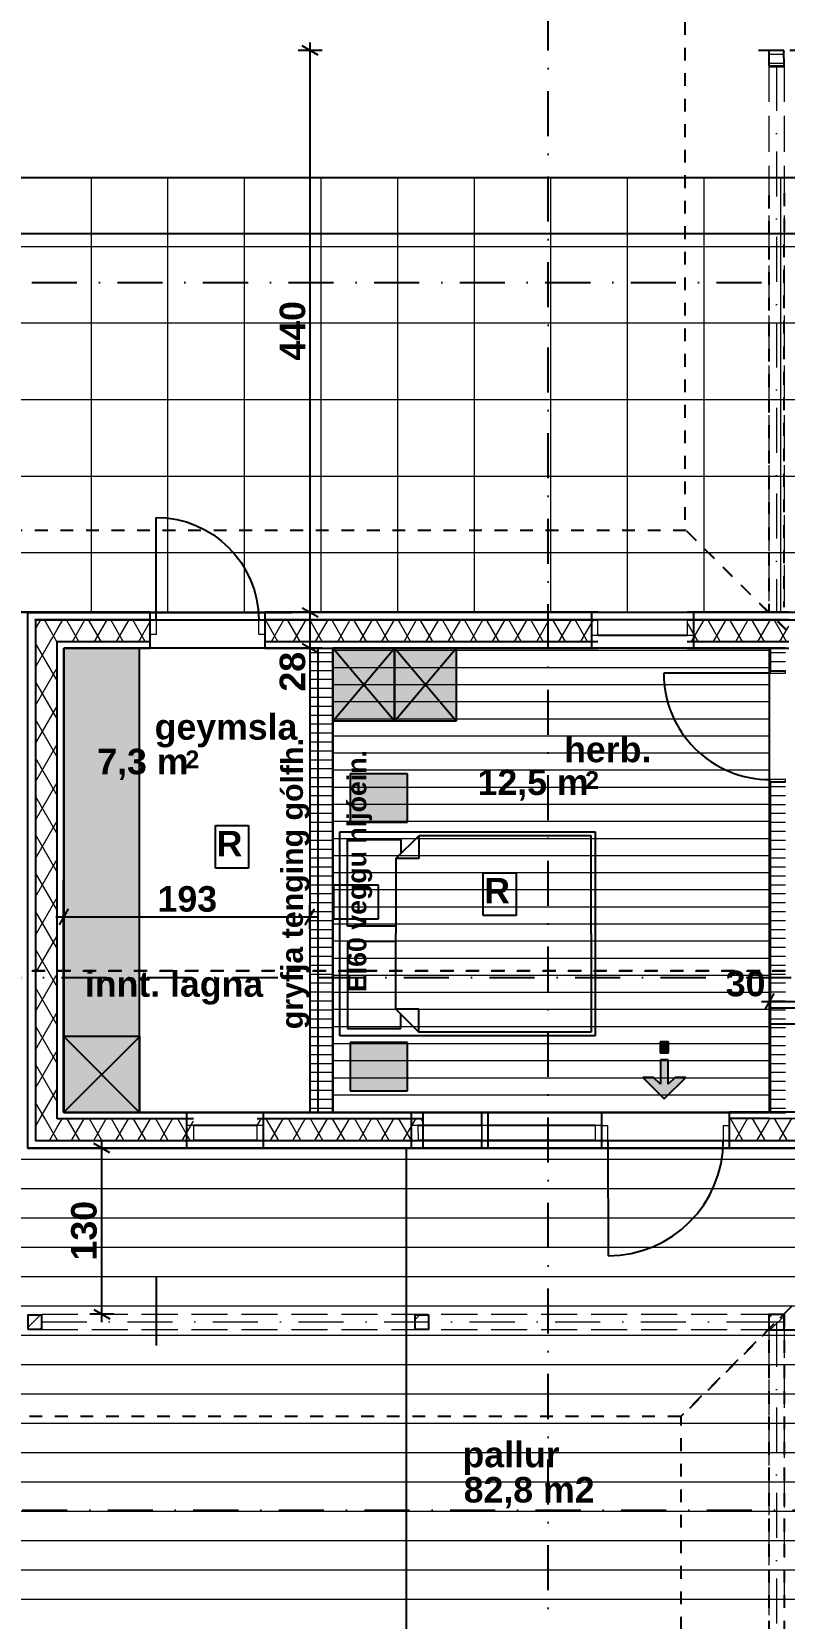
# Model space of a CAD drawing. Header units: millimetres. Extents: x -242231 to 419123, y -2399 to 525285.
# Drawn here: x -157220 to -151326, y 84538 to 96973 of the extents above; entities that cross this region are included whole.
import ezdxf

# ---------------------------------------------------------------- set-up
doc = ezdxf.new("R2010")
doc.units = ezdxf.units.MM
doc.set_wipeout_variables(frame=1)
for name, pattern in [('Dot & Dashed', [670.277762, 352.777767, -176.388884, 0, -141.111112]), ('Hidden Line', [391.222223, 282.222223, -109]), ('Short dashed', [200, 100, -100]), ('Wipeout_Contour', [1000, 0, -1000])]:
    doc.linetypes.add(name, pattern=pattern)
doc.layers.add('Walls', color=7, linetype='Continuous')
doc.styles.add('GENERATED_STYLE_1', font='swissb.ttf')
pattern_1 = [(60, (-154277.98, 76637.52), (-129.9038, 75), []), (120, (-154277.98, 76637.52), (129.9038, 75), [])]
pattern_2 = [(0, (-154277.98, 76637.52), (0, 70), [])]
pattern_3 = [(45, (-154277.98, 76637.52), (-159.099, 159.099), []), (45, (-154331.01, 76690.55), (-159.099, 159.099), [])]

# ---------------------------------------------------------------- blocks, each defined once
blk = doc.blocks.new('W Feature 1 10')
at = {"layer": 'Walls', "linetype": 'Continuous'}
for p, q in [((-470, 60), (470, 60)), ((470, -220), (-470, -220))]:
    blk.add_line(p, q, dxfattribs=at)
at = {"color": 254, "linetype": 'Wipeout_Contour', "lineweight": 0, "ltscale": 1713.614052}
blk.add_wipeout([(-420, -120), (420, -120), (420, 0), (-420, 0)], dxfattribs=at).dxf.layer = 'Walls'
at = {"layer": 'Walls', "linetype": 'Continuous'}
for p, q in [((-470, 60), (-470, 0)), ((-470, 0), (-470, -120)), ((420, 0), (-420, 0)), ((470, 60), (470, 0)), ((470, 0), (470, -120)), ((-470, -120), (-470, -170)), ((-420, -120), (420, -120)), ((470, -120), (470, -170)), ((-470, -170), (-470, -220)), ((470, -170), (470, -220))]:
    blk.add_line(p, q, dxfattribs=at)
at = {"layer": 'Walls', "color": 102, "linetype": 'Continuous', "lineweight": 20}
for p, q in [((-420, 0), (-470, 0)), ((-420, -120), (-420, 0)), ((470, 0), (420, 0)), ((420, 0), (420, -120)), ((-470, -120), (-420, -120)), ((420, -120), (470, -120))]:
    blk.add_line(p, q, dxfattribs=at)
at = {"layer": 'Walls', "linetype": 'Continuous'}
for p in [(-470, 0), (470, 0)]:
    blk.add_point(p, dxfattribs=at)
blk = doc.blocks.new('W Feature 1 10_2')
at = {"layer": 'Walls', "linetype": 'Continuous'}
for p, q in [((-300, 60), (300, 60)), ((300, -220), (-300, -220))]:
    blk.add_line(p, q, dxfattribs=at)
at = {"color": 254, "linetype": 'Wipeout_Contour', "lineweight": 0, "ltscale": 1054.618183}
blk.add_wipeout([(-250, -120), (250, -120), (250, 0), (-250, 0)], dxfattribs=at).dxf.layer = 'Walls'
at = {"layer": 'Walls', "linetype": 'Continuous'}
for p, q in [((-300, 60), (-300, 0)), ((-300, 0), (-300, -120)), ((250, 0), (-250, 0)), ((300, 60), (300, 0)), ((300, 0), (300, -120)), ((-300, -120), (-300, -170)), ((-250, -120), (250, -120)), ((300, -120), (300, -170)), ((-300, -170), (-300, -220)), ((300, -170), (300, -220))]:
    blk.add_line(p, q, dxfattribs=at)
at = {"layer": 'Walls', "color": 102, "linetype": 'Continuous', "lineweight": 20}
for p, q in [((-250, 0), (-300, 0)), ((-250, -120), (-250, 0)), ((300, 0), (250, 0)), ((250, 0), (250, -120)), ((-300, -120), (-250, -120)), ((250, -120), (300, -120))]:
    blk.add_line(p, q, dxfattribs=at)
at = {"layer": 'Walls', "linetype": 'Continuous'}
for p in [(-300, 0), (300, 0)]:
    blk.add_point(p, dxfattribs=at)
blk = doc.blocks.new('D1 10')
at = {"layer": 'Walls', "linetype": 'Continuous'}
for p, q in [((452, 0), (452, 904)), ((-500, 60), (-500, 0)), ((-500, 0), (-500, -115)), ((500, 60), (500, 0)), ((500, 0), (500, -115)), ((-500, -115), (-500, -170)), ((500, -115), (500, -170)), ((-500, -170), (-500, -220)), ((500, -170), (500, -220))]:
    blk.add_line(p, q, dxfattribs=at)
at = {"layer": 'Walls', "color": 102, "linetype": 'Continuous', "lineweight": 20}
for p, q in [((-452, 0), (-500, 0)), ((-500, 0), (-500, -115)), ((-452, -115), (-452, 0)), ((500, 0), (452, 0)), ((452, 0), (452, -115)), ((500, -115), (500, 0)), ((-500, -115), (-452, -115)), ((452, -115), (500, -115))]:
    blk.add_line(p, q, dxfattribs=at)
at = {"layer": 'Walls', "linetype": 'Continuous'}
blk.add_arc((452, 0), 904, 90, 180, dxfattribs=at)
for p in [(-500, 0), (500, 0)]:
    blk.add_point(p, dxfattribs=at)
blk = doc.blocks.new('D1 10_2')
at = {"layer": 'Walls', "linetype": 'Continuous'}
for p, q in [((417, 0), (417, 834)), ((-435, 0), (-435, -120)), ((435, 0), (435, -120))]:
    blk.add_line(p, q, dxfattribs=at)
at = {"layer": 'Walls', "color": 102, "linetype": 'Continuous', "lineweight": 20}
for p, q in [((-417, 0), (-435, 0)), ((-435, 0), (-435, -120)), ((-417, -120), (-417, 0)), ((435, 0), (417, 0)), ((417, 0), (417, -120)), ((435, -120), (435, 0)), ((-435, -120), (-417, -120)), ((417, -120), (435, -120))]:
    blk.add_line(p, q, dxfattribs=at)
at = {"layer": 'Walls', "linetype": 'Continuous'}
blk.add_arc((417, 0), 834, 90, 180, dxfattribs=at)
blk = doc.blocks.new('W Feature 1 10_3')
at = {"layer": 'Walls', "linetype": 'Continuous'}
for p, q in [((-400, 60), (400, 60)), ((400, -220), (-400, -220))]:
    blk.add_line(p, q, dxfattribs=at)
at = {"color": 254, "linetype": 'Wipeout_Contour', "lineweight": 0, "ltscale": 1440.000975}
blk.add_wipeout([(-350, -120), (350, -120), (350, 0), (-350, 0)], dxfattribs=at).dxf.layer = 'Walls'
at = {"layer": 'Walls', "linetype": 'Continuous'}
for p, q in [((-400, 60), (-400, 0)), ((-400, 0), (-400, -120)), ((350, 0), (-350, 0)), ((400, 60), (400, 0)), ((400, 0), (400, -120)), ((-400, -120), (-400, -170)), ((-350, -120), (350, -120)), ((400, -120), (400, -170)), ((-400, -170), (-400, -220)), ((400, -170), (400, -220))]:
    blk.add_line(p, q, dxfattribs=at)
at = {"layer": 'Walls', "color": 102, "linetype": 'Continuous', "lineweight": 20}
for p, q in [((-350, 0), (-400, 0)), ((-350, -120), (-350, 0)), ((400, 0), (350, 0)), ((350, 0), (350, -120)), ((-400, -120), (-350, -120)), ((350, -120), (400, -120))]:
    blk.add_line(p, q, dxfattribs=at)
at = {"layer": 'Walls', "linetype": 'Continuous'}
for p in [(-400, 0), (400, 0)]:
    blk.add_point(p, dxfattribs=at)
blk = doc.blocks.new('D1 10_3')
at = {"layer": 'Walls', "linetype": 'Continuous'}
for p, q in [((402, 0), (402, 804)), ((-450, 60), (-450, 0)), ((-450, 0), (-450, -115)), ((450, 60), (450, 0)), ((450, 0), (450, -115)), ((-450, -115), (-450, -170)), ((450, -115), (450, -170)), ((-450, -170), (-450, -220)), ((450, -170), (450, -220))]:
    blk.add_line(p, q, dxfattribs=at)
at = {"layer": 'Walls', "color": 102, "linetype": 'Continuous', "lineweight": 20}
for p, q in [((-402, 0), (-450, 0)), ((-450, 0), (-450, -115)), ((-402, -115), (-402, 0)), ((450, 0), (402, 0)), ((402, 0), (402, -115)), ((450, -115), (450, 0)), ((-450, -115), (-402, -115)), ((402, -115), (450, -115))]:
    blk.add_line(p, q, dxfattribs=at)
at = {"layer": 'Walls', "linetype": 'Continuous'}
blk.add_arc((402, 0), 804, 90, 180, dxfattribs=at)
for p in [(-450, 0), (450, 0)]:
    blk.add_point(p, dxfattribs=at)
blk = doc.blocks.new('W Feature 1 10_4')
at = {"layer": 'Walls', "linetype": 'Continuous'}
for p, q in [((-300, 60), (300, 60)), ((300, -220), (-300, -220))]:
    blk.add_line(p, q, dxfattribs=at)
at = {"color": 254, "linetype": 'Wipeout_Contour', "lineweight": 0, "ltscale": 1054.618183}
blk.add_wipeout([(-250, -120), (250, -120), (250, 0), (-250, 0)], dxfattribs=at).dxf.layer = 'Walls'
at = {"layer": 'Walls', "linetype": 'Continuous'}
for p, q in [((-300, 60), (-300, 0)), ((-300, 0), (-300, -120)), ((250, 0), (-250, 0)), ((300, 60), (300, 0)), ((300, 0), (300, -120)), ((-300, -120), (-300, -170)), ((-250, -120), (250, -120)), ((300, -120), (300, -170)), ((-300, -170), (-300, -220)), ((300, -170), (300, -220))]:
    blk.add_line(p, q, dxfattribs=at)
at = {"layer": 'Walls', "color": 102, "linetype": 'Continuous', "lineweight": 20}
for p, q in [((-250, 0), (-300, 0)), ((-250, -120), (-250, 0)), ((300, 0), (250, 0)), ((250, 0), (250, -120)), ((-300, -120), (-250, -120)), ((250, -120), (300, -120))]:
    blk.add_line(p, q, dxfattribs=at)
at = {"layer": 'Walls', "linetype": 'Continuous'}
for p in [(-300, 0), (300, 0)]:
    blk.add_point(p, dxfattribs=at)

msp = doc.modelspace()

# ---------------------------------------------------------------- hatches: boundary and pattern name
at = {"linetype": 'Continuous', "lineweight": 0}
h = msp.add_hatch(dxfattribs=at)
h.set_pattern_fill('BATT_INSULATION', color=1, style=0, pattern_type=2)
h.set_pattern_definition(pattern_1)
h.paths.add_polyline_path([(-157019.995, 92192.805), (-157189.99, 92362.806), (-157189.995, 92192.806)], flags=0)
h = msp.add_hatch(dxfattribs=at)
h.set_pattern_fill('BATT_INSULATION', color=1, style=0, pattern_type=2)
h.set_pattern_definition(pattern_1)
h.paths.add_polyline_path([(-157189.981, 92362.797), (-157019.995, 92192.805), (-157019.99, 92362.805)], flags=0)
h = msp.add_hatch(dxfattribs=at)
h.set_pattern_fill('BATT_INSULATION', color=1, style=0, pattern_type=2)
h.set_pattern_definition(pattern_1)
h.paths.add_polyline_path([(-157019.995, 92192.805), (-156294.512, 92192.803), (-156294.512, 92362.803), (-157019.99, 92362.805)], flags=0)
h = msp.add_hatch(dxfattribs=at)
h.set_pattern_fill('BATT_INSULATION', color=1, style=0, pattern_type=2)
h.set_pattern_definition(pattern_1)
h.paths.add_polyline_path([(-152786.535, 92362.793), (-155394.512, 92362.801), (-155394.512, 92192.801), (-152786.535, 92192.793)], flags=0)
h = msp.add_hatch(dxfattribs=at)
h.set_pattern_fill('BATT_INSULATION', color=1, style=0, pattern_type=2)
h.set_pattern_definition(pattern_1)
h.paths.add_polyline_path([(-151289.52, 92362.789), (-152086.535, 92362.791), (-152086.535, 92192.791), (-151289.52, 92192.789)], flags=0)
h = msp.add_hatch(dxfattribs=at)
h.set_pattern_fill('BATT_INSULATION', color=1, style=0, pattern_type=2)
h.set_pattern_definition(pattern_1)
h.paths.add_polyline_path([(-157020.117, 88452.346), (-157019.995, 92192.805), (-157189.995, 92192.806), (-157190.117, 88452.346)], flags=0)
for color, points in [(250, [(-156375.564, 92142.8), (-156970.012, 92142.8), (-156970.012, 88502.426), (-156375.564, 88502.426)]), (255, [(-154378.356, 91568.416), (-154861.101, 91568.416), (-154861.101, 92142.788), (-154378.356, 92142.788)]), (255, [(-153895.61, 91568.416), (-154378.356, 91568.416), (-154378.356, 92142.788), (-153895.61, 92142.788)]), (255, [(-154725.739, 90779.237), (-154277.124, 90779.237), (-154277.124, 91157.574), (-154725.739, 91157.574)]), (255, [(-156376.123, 88502.353), (-156970.096, 88502.353), (-156970.096, 89101.83), (-156376.123, 89101.83)]), (255, [(-154725.739, 88673.187), (-154277.124, 88673.187), (-154277.124, 89051.524), (-154725.739, 89051.524)])]:
    msp.add_hatch(color=color, dxfattribs=at).paths.add_polyline_path(points, flags=0)
at = {"linetype": 'Continuous', "lineweight": 15}
h = msp.add_hatch(dxfattribs=at)
h.set_pattern_fill('50__', color=251, style=0, pattern_type=2)
h.set_pattern_definition(pattern_2)
h.paths.add_polyline_path([(-154861.134, 88502.346), (-154861.134, 92140.257), (-155041.134, 92140.257), (-155041.134, 88502.346)], flags=0)
h = msp.add_hatch(dxfattribs=at)
h.set_pattern_fill('50__', color=251, style=0, pattern_type=2)
h.set_pattern_definition(pattern_2)
h.paths.add_polyline_path([(-151315.974, 92142.789), (-151435.974, 92142.789), (-151435.974, 91963.328), (-151315.974, 91963.328)], flags=0)
h = msp.add_hatch(dxfattribs=at)
h.set_pattern_fill('50__', color=251, style=0, pattern_type=2)
h.set_pattern_definition(pattern_2)
h.paths.add_polyline_path([(-151315.974, 91093.328), (-151435.974, 91093.328), (-151435.974, 88502.346), (-151315.974, 88502.346)], flags=0)
at = {"linetype": 'Continuous'}
for points in [[(-152297.329, 88971.053), (-152232.447, 88971.053), (-152232.447, 89055.053), (-152297.329, 89055.053)], [(-152295.115, 88916.373), (-152295.115, 88723.509), (-152349.393, 88777.787), (-152434.246, 88777.787), (-152265.115, 88608.656), (-152095.985, 88777.787), (-152180.838, 88777.787), (-152235.115, 88723.509), (-152235.115, 88916.373)]]:
    msp.add_hatch(color=256, dxfattribs=at).paths.add_polyline_path(points, flags=0)
at = {"linetype": 'Continuous', "lineweight": 0}
h = msp.add_hatch(dxfattribs=at)
h.set_pattern_fill('BATT_INSULATION', color=1, style=0, pattern_type=2)
h.set_pattern_definition(pattern_1)
h.paths.add_polyline_path([(-157020.117, 88452.346), (-157190.123, 88282.346), (-157020.123, 88282.346)], flags=0)
h = msp.add_hatch(dxfattribs=at)
h.set_pattern_fill('BATT_INSULATION', color=1, style=0, pattern_type=2)
h.set_pattern_definition(pattern_1)
h.paths.add_polyline_path([(-157190.117, 88452.346), (-157190.123, 88282.346), (-157020.117, 88452.346)], flags=0)
h = msp.add_hatch(dxfattribs=at)
h.set_pattern_fill('BATT_INSULATION', color=1, style=0, pattern_type=2)
h.set_pattern_definition(pattern_1)
h.paths.add_polyline_path([(-157020.123, 88282.346), (-155954.339, 88282.346), (-155954.339, 88452.346), (-157020.117, 88452.346)], flags=0)
h = msp.add_hatch(dxfattribs=at)
h.set_pattern_fill('BATT_INSULATION', color=1, style=0, pattern_type=2)
h.set_pattern_definition(pattern_1)
h.paths.add_polyline_path([(-151754.798, 88284.146), (-151447.521, 88284.372), (-151447.512, 88454.372), (-151754.923, 88454.146)], flags=0)
h = msp.add_hatch(dxfattribs=at)
h.set_pattern_fill('BATT_INSULATION', color=1, style=0, pattern_type=2)
h.set_pattern_definition(pattern_1)
h.paths.add_polyline_path([(-151447.521, 88284.372), (-150984.364, 88283.982), (-150984.221, 88453.982), (-151447.512, 88454.372)], flags=0)
h = msp.add_hatch(dxfattribs=at)
h.set_pattern_fill('STEEL', color=1, style=0, pattern_type=2)
h.set_pattern_definition(pattern_3)
h.paths.add_polyline_path([(-157251.689, 86804.293), (-157141.689, 86804.293), (-157141.689, 86914.293), (-157251.689, 86914.293)], flags=0)
h = msp.add_hatch(dxfattribs=at)
h.set_pattern_fill('STEEL', color=1, style=0, pattern_type=2)
h.set_pattern_definition(pattern_3)
h.paths.add_polyline_path([(-154220.563, 86805.143), (-154110.563, 86805.143), (-154110.563, 86915.143), (-154220.563, 86915.143)], flags=0)
h = msp.add_hatch(dxfattribs=at)
h.set_pattern_fill('STEEL', color=1, style=0, pattern_type=2)
h.set_pattern_definition(pattern_3)
h.paths.add_polyline_path([(-151447.524, 86799.051), (-151327.524, 86799.051), (-151327.524, 86919.051), (-151447.524, 86919.051)], flags=0)

# ---------------------------------------------------------------- linework, layer by layer
at = {"linetype": 'Continuous'}
for p, q in [((-155038.209, 96826.567), (-155038.209, 96887.692)), ((-154944.459, 96826.567), (-155131.959, 96826.567)), ((-154975.709, 96790.482), (-155100.709, 96862.651)), ((-155038.209, 92422.806), (-155038.209, 96826.567)), ((-151327.578, 96825.919), (-151447.578, 96825.768)), ((-149043.948, 95826.86), (-159475.813, 95826.86)), ((-159475.813, 92422.789), (-156245.352, 92422.8)), ((-149056.071, 92426.013), (-157254.694, 92416.975)), ((-156294.512, 92422.803), (-157249.988, 92422.806)), ((-156245.352, 92422.8), (-149043.948, 92422.789)), ((-152786.535, 92422.793), (-155394.512, 92422.801)), ((-154944.459, 92422.806), (-155131.959, 92422.806)), ((-155100.709, 92458.89), (-154975.709, 92386.721)), ((-155100.709, 92458.89), (-154975.709, 92386.721)), ((-155038.209, 92142.805), (-155038.209, 92422.806)), ((-155038.209, 92142.805), (-155038.209, 92422.806)), ((-151289.52, 92422.789), (-152086.535, 92422.791)), ((-157189.99, 92362.806), (-157189.995, 92192.806)), ((-157019.99, 92362.805), (-157189.981, 92362.806)), ((-156294.512, 92362.803), (-157019.99, 92362.805)), ((-152786.535, 92362.793), (-155394.512, 92362.801)), ((-151289.52, 92362.789), (-152086.535, 92362.791)), ((-157189.995, 92192.806), (-157190.117, 88452.346)), ((-157020.117, 88452.346), (-157019.995, 92192.805)), ((-157019.995, 92192.805), (-156294.512, 92192.803)), ((-155394.512, 92192.801), (-152786.535, 92192.793)), ((-155100.709, 92178.889), (-154975.709, 92106.721)), ((-152086.535, 92192.791), (-151289.52, 92192.789)), ((-156970.116, 88502.346), (-156969.997, 92142.805)), ((-156970.015, 92142.798), (-156970.015, 88502.346)), ((-154977.748, 92142.798), (-156970.015, 92142.798)), ((-156375.564, 92142.8), (-156970.012, 92142.8)), ((-156970.012, 92142.8), (-156970.012, 88502.426)), ((-156969.997, 92142.805), (-156294.513, 92142.803)), ((-156375.564, 88502.426), (-156375.564, 92142.8)), ((-155394.513, 92142.801), (-152786.535, 92142.793)), ((-154944.459, 92142.805), (-155131.959, 92142.805)), ((-154861.134, 92140.257), (-155041.134, 92140.257)), ((-155041.134, 92140.257), (-155041.134, 88502.346)), ((-155038.209, 92081.68), (-155038.209, 92142.805)), ((-154977.748, 88502.346), (-154977.748, 92142.798)), ((-151439.879, 92142.795), (-154861.134, 92142.795)), ((-154861.134, 92142.795), (-154861.134, 88502.346)), ((-154861.134, 88502.346), (-154861.134, 92140.257)), ((-154861.101, 91568.416), (-154861.101, 92142.788)), ((-154861.101, 92142.788), (-154378.356, 92142.788)), ((-154861.101, 91568.508), (-154378.356, 92142.788)), ((-154378.356, 91568.416), (-154861.101, 92142.788)), ((-154378.356, 92142.788), (-154378.356, 91568.416)), ((-154378.356, 91568.416), (-154378.356, 92142.788)), ((-154378.356, 92142.788), (-153895.61, 92142.788)), ((-154378.356, 91568.508), (-153895.61, 92142.788)), ((-153895.61, 91568.416), (-154378.356, 92142.788)), ((-153895.61, 92142.788), (-153895.61, 91568.416)), ((-152086.535, 92142.791), (-151289.52, 92142.789)), ((-151439.879, 88502.346), (-151439.879, 92142.795)), ((-151315.974, 92142.789), (-151435.974, 92142.789)), ((-151435.974, 92142.789), (-151435.974, 91963.328)), ((-154378.356, 91568.416), (-154861.101, 91568.416)), ((-153895.61, 91568.416), (-154378.356, 91568.416)), ((-154277.124, 91157.574), (-154725.739, 91157.574)), ((-154725.739, 91157.574), (-154725.739, 90779.237)), ((-154277.124, 90779.237), (-154277.124, 91157.574)), ((-151435.974, 91093.328), (-151435.974, 88502.346)), ((-154725.739, 90779.237), (-154277.124, 90779.237)), ((-155780.36, 90751.428), (-155522.28, 90751.428)), ((-155780.36, 90417.142), (-155780.36, 90751.428)), ((-155522.28, 90751.428), (-155522.28, 90417.142)), ((-154807.992, 89102.07), (-154807.992, 90702.07)), ((-154807.992, 90702.07), (-152807.992, 90702.07)), ((-154367.992, 90492.07), (-154187.992, 90672.07)), ((-152837.992, 90672.07), (-154187.992, 90672.07)), ((-154187.992, 90672.07), (-154187.992, 90492.07)), ((-152837.992, 89902.07), (-152837.992, 90672.07)), ((-152807.992, 90702.07), (-152807.992, 89102.07)), ((-154747.992, 89962.07), (-154747.992, 90642.07)), ((-154747.992, 90642.07), (-154327.992, 90642.07)), ((-154327.992, 90642.07), (-154327.992, 90532.07)), ((-155522.28, 90417.142), (-155780.36, 90417.142)), ((-154187.992, 90492.07), (-154367.992, 90492.07)), ((-154367.992, 90492.07), (-154367.992, 89902.07)), ((-154504.358, 90283.709), (-154857.611, 90283.709)), ((-154857.611, 90283.709), (-154857.611, 90019.157)), ((-154504.358, 90019.157), (-154504.358, 90283.709)), ((-153684.168, 90381.979), (-153426.088, 90381.979)), ((-153684.168, 90047.693), (-153684.168, 90381.979)), ((-153426.088, 90381.979), (-153426.088, 90047.693)), ((-157031.122, 90036.691), (-156969.997, 90036.691)), ((-156933.913, 90099.191), (-157006.081, 89974.191)), ((-156969.997, 89942.941), (-156969.997, 90130.441)), ((-156969.997, 90036.691), (-155041.134, 90036.691)), ((-155077.218, 89974.191), (-155005.05, 90099.191)), ((-155041.134, 89942.941), (-155041.134, 90130.441)), ((-155041.134, 90036.691), (-154980.009, 90036.691)), ((-153426.088, 90047.693), (-153684.168, 90047.693)), ((-154857.611, 90019.157), (-154504.358, 90019.157)), ((-154367.992, 89962.07), (-154747.992, 89962.07)), ((-154367.992, 89842.07), (-154747.992, 89842.07)), ((-154747.992, 89842.07), (-154747.992, 89162.07)), ((-154367.992, 89312.07), (-154367.992, 89902.07)), ((-152837.992, 89902.07), (-152837.992, 89132.07)), ((-151406.294, 89435.877), (-151478.463, 89310.877)), ((-151442.378, 89279.627), (-151442.378, 89467.127)), ((-154187.992, 89312.07), (-154367.992, 89312.07)), ((-154367.992, 89312.07), (-154187.992, 89132.07)), ((-154187.992, 89132.07), (-154187.992, 89312.07)), ((-151503.503, 89373.377), (-151442.378, 89373.377)), ((-151442.378, 89373.377), (-151137.995, 89373.377)), ((-151137.995, 89319.319), (-151442.378, 89319.319)), ((-151442.378, 89319.319), (-151442.378, 89197.012)), ((-154747.992, 89162.07), (-154327.992, 89162.07)), ((-154327.992, 89162.07), (-154327.992, 89272.07)), ((-151442.378, 89197.012), (-151137.995, 89197.012)), ((-156970.096, 88502.353), (-156970.096, 89101.83)), ((-156970.096, 89101.83), (-156376.123, 89101.83)), ((-156376.123, 88502.353), (-156970.096, 89101.83)), ((-156970.096, 88502.353), (-156371.98, 89101.779)), ((-156376.123, 89101.83), (-156376.123, 88502.353)), ((-152807.992, 89102.07), (-154807.992, 89102.07)), ((-154277.124, 89051.524), (-154725.739, 89051.524)), ((-154725.739, 89051.524), (-154725.739, 88673.187)), ((-154277.124, 88673.187), (-154277.124, 89051.524)), ((-152837.992, 89132.07), (-154187.992, 89132.07)), ((-152232.447, 89055.053), (-152297.329, 89055.053)), ((-152297.329, 89055.053), (-152297.329, 88971.053)), ((-152232.447, 88971.053), (-152232.447, 89055.053)), ((-152297.329, 88971.053), (-152232.447, 88971.053)), ((-152295.115, 88916.373), (-152295.115, 88723.509)), ((-152235.115, 88916.373), (-152295.115, 88916.373)), ((-152235.115, 88723.509), (-152235.115, 88916.373)), ((-154725.739, 88673.187), (-154277.124, 88673.187)), ((-152349.393, 88777.787), (-152434.246, 88777.787)), ((-152434.246, 88777.787), (-152265.115, 88608.656)), ((-152295.115, 88723.509), (-152349.393, 88777.787)), ((-152265.115, 88608.656), (-152095.985, 88777.787)), ((-152180.838, 88777.787), (-152235.115, 88723.509)), ((-152095.985, 88777.787), (-152180.838, 88777.787)), ((-157190.117, 88452.346), (-157190.123, 88282.346)), ((-155954.339, 88452.346), (-157020.117, 88452.346)), ((-155954.339, 88502.346), (-156970.116, 88502.346)), ((-156376.123, 88502.353), (-156970.096, 88502.353)), ((-156970.015, 88502.346), (-154977.748, 88502.346)), ((-156970.012, 88502.426), (-156375.564, 88502.426)), ((-155041.134, 88502.346), (-154861.134, 88502.346)), ((-154861.134, 88502.346), (-151439.879, 88502.346)), ((-151447.51, 88504.372), (-151754.96, 88504.146)), ((-151447.512, 88454.372), (-151754.923, 88454.146)), ((-150984.221, 88453.982), (-151447.512, 88454.372)), ((-150984.179, 88503.982), (-151447.51, 88504.372)), ((-151435.974, 88502.346), (-151315.974, 88502.346)), ((-157250.125, 88222.346), (-155954.339, 88222.346)), ((-157250.069, 88222.353), (-149075.56, 88222.353)), ((-149045.451, 88222.353), (-157249.988, 88222.353)), ((-157190.123, 88282.346), (-157020.123, 88282.346)), ((-157020.123, 88282.346), (-155954.339, 88282.346)), ((-156578.279, 88222.346), (-156765.779, 88222.346)), ((-156609.529, 88186.262), (-156734.529, 88258.431)), ((-156672.029, 88222.346), (-156672.029, 88283.471)), ((-156672.029, 86921.342), (-156672.029, 88222.346)), ((-151754.798, 88284.146), (-151447.521, 88284.372)), ((-151754.754, 88224.146), (-151447.524, 88224.372)), ((-151447.524, 88224.372), (-150984.414, 88223.982)), ((-151447.521, 88284.372), (-150984.364, 88283.982)), ((-156245.631, 87216.591), (-156245.58, 86675.55)), ((-156578.279, 86921.342), (-156765.779, 86921.342)), ((-156734.529, 86957.426), (-156609.529, 86885.258)), ((-156672.029, 86860.217), (-156672.029, 86921.342)), ((-151327.524, 86799.051), (-148986.684, 86799.051))]:
    msp.add_line(p, q, dxfattribs=at)
at = {"linetype": 'Hidden Line'}
msp.add_line((-149043.948, 96826.567), (-151528.565, 96825.779), dxfattribs=at)
at = {"color": 251, "linetype": 'Continuous', "lineweight": 13}
msp.add_line((-151327.578, 96825.919), (-151327.57, 96819.309), dxfattribs=at)
at = {"color": 253, "linetype": 'Continuous', "lineweight": 15}
for p, q in [((-156755.843, 95826.86), (-156755.843, 92422.798)), ((-156155.843, 95826.86), (-156155.843, 92422.8)), ((-155555.843, 95826.86), (-155555.843, 92422.799)), ((-154955.843, 95826.86), (-154955.843, 92422.798)), ((-154355.843, 95826.86), (-154355.843, 92422.797)), ((-153755.843, 95826.86), (-153755.843, 92422.796)), ((-153155.843, 95826.86), (-153155.843, 92422.795)), ((-152555.843, 95826.86), (-152555.843, 92422.794)), ((-151955.843, 95826.86), (-151955.843, 92422.793)), ((-151355.843, 95826.86), (-151355.843, 92422.792)), ((-149043.948, 95288.454), (-159475.813, 95288.454)), ((-149043.948, 94688.454), (-159475.813, 94688.454)), ((-149043.948, 94088.454), (-159475.813, 94088.454)), ((-149043.948, 93488.454), (-159475.813, 93488.454)), ((-149043.948, 92888.454), (-159475.813, 92888.454)), ((-151439.879, 92122.399), (-154861.134, 92122.399)), ((-151439.879, 91988.399), (-154861.134, 91988.399)), ((-151439.879, 91854.399), (-154861.134, 91854.399)), ((-151439.879, 91720.399), (-154861.134, 91720.399)), ((-151439.879, 91586.399), (-154861.134, 91586.399)), ((-151439.879, 91452.399), (-154861.134, 91452.399)), ((-151439.879, 91318.399), (-154861.134, 91318.399)), ((-151439.879, 91184.399), (-154861.134, 91184.399)), ((-151439.879, 91050.399), (-154861.134, 91050.399)), ((-151439.879, 90916.399), (-154861.134, 90916.399)), ((-151439.879, 90782.399), (-154861.134, 90782.399)), ((-151439.879, 90648.399), (-154861.134, 90648.399)), ((-151439.879, 90514.399), (-154861.134, 90514.399)), ((-151439.879, 90380.399), (-154861.134, 90380.399)), ((-151439.879, 90246.399), (-154861.134, 90246.399)), ((-151439.879, 90112.399), (-154861.134, 90112.399)), ((-151439.879, 89978.399), (-154861.134, 89978.399)), ((-151439.879, 89844.399), (-154861.134, 89844.399)), ((-151439.879, 89710.399), (-154861.134, 89710.399)), ((-151439.879, 89576.399), (-154861.134, 89576.399)), ((-151439.879, 89442.399), (-154861.134, 89442.399)), ((-151439.879, 89308.399), (-154861.134, 89308.399)), ((-151439.879, 89174.399), (-154861.134, 89174.399)), ((-151439.879, 89040.399), (-154861.134, 89040.399)), ((-151439.879, 88906.399), (-154861.134, 88906.399)), ((-151439.879, 88772.399), (-154861.134, 88772.399)), ((-151439.879, 88638.399), (-154861.134, 88638.399)), ((-151439.879, 88504.399), (-154861.134, 88504.399)), ((-159319.626, 88137.521), (-149045.451, 88137.521)), ((-159319.634, 87907.521), (-149045.451, 87907.521)), ((-159319.641, 87677.521), (-149045.451, 87677.521)), ((-159319.648, 87447.521), (-149045.451, 87447.521)), ((-159319.656, 87217.521), (-149045.451, 87217.521)), ((-159319.663, 86987.521), (-149045.451, 86987.521)), ((-159319.67, 86757.521), (-149045.451, 86757.521)), ((-159319.678, 86527.521), (-149045.451, 86527.521)), ((-159319.685, 86297.521), (-149045.451, 86297.521)), ((-159170.286, 86067.521), (-149045.451, 86067.521)), ((-158940.45, 85837.521), (-149045.451, 85837.521)), ((-158710.615, 85607.521), (-149045.451, 85607.521)), ((-158480.779, 85377.521), (-149045.451, 85377.521)), ((-158250.944, 85147.521), (-149045.451, 85147.521)), ((-158021.108, 84917.521), (-149045.451, 84917.521)), ((-157791.273, 84687.521), (-149045.451, 84687.521))]:
    msp.add_line(p, q, dxfattribs=at)
at = {"linetype": 'Short dashed'}
for p, q in [((-151447.524, 95688.417), (-151447.524, 92422.775)), ((-151327.524, 95706.86), (-151328.084, 92462.843)), ((-151447.524, 86919.051), (-151447.524, 80247.94)), ((-151327.524, 86919.051), (-151327.524, 80247.94))]:
    msp.add_line(p, q, dxfattribs=at)
at = {"linetype": 'Dot & Dashed'}
for p, q in [((-168616.028, 95006.511), (-141384.766, 95006.511)), ((-169053.33, 89561.359), (-141371.811, 89561.359)), ((-159306.333, 85384.918), (-141331.491, 85384.918))]:
    msp.add_line(p, q, dxfattribs=at)
at = {"color": 251, "linetype": 'Hidden Line', "lineweight": 13}
for p, q in [((-151447.524, 92429.075), (-151327.524, 92429.073)), ((-157141.691, 86801.342), (-157141.689, 86921.342)), ((-157141.689, 86921.342), (-151447.524, 86921.234)), ((-151447.524, 86861.36), (-151447.524, 86921.234)), ((-157141.691, 86801.342), (-151447.524, 86801.234)), ((-151447.524, 86861.36), (-151327.524, 86861.36)), ((-151447.524, 86801.234), (-151447.524, 80127.94)), ((-151327.524, 86861.36), (-151327.524, 80127.94))]:
    msp.add_line(p, q, dxfattribs=at)
at = {"color": 251, "linetype": 'Dot & Dashed', "lineweight": 18}
for p, q in [((-157141.69, 86861.342), (-151387.524, 86861.233)), ((-151387.524, 86861.36), (-151387.524, 80127.94))]:
    msp.add_line(p, q, dxfattribs=at)
at = {"linetype": 'Continuous', "flags": 128}
for points in [[(-143607.344, 96766.576), (-148983.951, 96766.576), (-148983.951, 92361.473), (-157190.059, 92361.473), (-157190.059, 88282.403), (-148986.684, 88282.403), (-148986.684, 80187.934), (-143607.344, 80187.934)], [(-149043.948, 95826.86), (-159475.813, 95826.86), (-159475.813, 92422.773), (-156243.978, 92422.8), (-149043.948, 92422.773)], [(-153273.254, 80127.95), (-149046.391, 80127.95), (-149046.391, 88222.353), (-157250.175, 88222.353), (-157251.198, 92422.822), (-159319.624, 92422.822), (-159319.624, 86181.063)], [(-149046.361, 88222.346), (-154287.217, 88222.346), (-154287.479, 80127.95), (-149046.391, 80127.95), (-149046.391, 80551.811), (-149046.361, 80551.811)], [(-157251.689, 86804.293), (-157141.689, 86804.293), (-157141.689, 86914.293), (-157251.689, 86914.293)], [(-154220.563, 86805.143), (-154110.563, 86805.143), (-154110.563, 86915.143), (-154220.563, 86915.143)], [(-151447.524, 86799.051), (-151327.524, 86799.051), (-151327.524, 86919.051), (-151447.524, 86919.051)]]:
    msp.add_lwpolyline(points, close=True, dxfattribs=at)
msp.add_lwpolyline([(-143547.142, 79127.497), (-144018.202, 79127.497), (-144018.202, 80127.95), (-151190.321, 80127.95), (-153253.802, 80127.95), (-159319.624, 86195.76), (-159319.624, 95391.217), (-149046.167, 95391.217), (-149046.167, 94546.818), (-143716.802, 94546.818), (-143716.802, 80127.95), (-143547.142, 80127.95)], dxfattribs=at)
at = {"linetype": 'Continuous'}
msp.add_point((-157189.981, 92362.797), dxfattribs=at)

# ---------------------------------------------------------------- block references
at = {"color": 21, "linetype": 'Continuous', "lineweight": 18, "xscale": -1, "rotation": 359.999836149554}
msp.add_blockref('D1 10_3', (-155844.512, 92362.802), dxfattribs=at)
at = {"color": 21, "linetype": 'Continuous', "lineweight": 18, "rotation": 89.99999999999999}
msp.add_blockref('D1 10_2', (-151435.974, 91528.328), dxfattribs=at)

# ---------------------------------------------------------------- texts
at = {"style": 'GENERATED_STYLE_1'}
for s, height, p in [('geymsla', 200, (-156257.325, 91424.474)), ('herb.', 200, (-153049.684, 91247.679)), ('7,3 m', 200, (-156706.785, 91153.198)), ('2', 140, (-156016.643, 91199.96)), ('12,5 m', 200, (-153727.638, 90990.809)), ('2', 140, (-152884.882, 91037.571)), ('R', 200, (-155771.813, 90509.999)), ('R', 200, (-153675.621, 90140.551)), ('innt. lagna', 199.99999, (-156803.65, 89409.253)), ('pallur', 200, (-153845.958, 85722.061)), ('82,8 m2', 200, (-153836.59, 85445.603))]:
    msp.add_text(s, height=height, dxfattribs=at).set_placement(p)
for s, height, p in [('gryfja tenging gólfh.', 170.00003, (-155096.018, 89155.303)), ('EI60 veggu hljóein.', 150.00003, (-154599.192, 89445.8))]:
    msp.add_text(s, height=height, rotation=90, dxfattribs=at).set_placement(p)
at = {"char_height": 200, "attachment_point": 1, "rotation": 90, "style": 'GENERATED_STYLE_1'}
for s, insert in [('{440}', (-155278.209, 94395.869)), ('{28}', (-155278.209, 91801.59)), ('{130}', (-156912.029, 87343.027))]:
    msp.add_mtext(s, dxfattribs=dict(at, insert=insert))
at = {"char_height": 200, "attachment_point": 1, "style": 'GENERATED_STYLE_1'}
for s, insert in [('{193}', (-156234.383, 90276.691)), ('{30}', (-151783.593, 89613.377))]:
    msp.add_mtext(s, dxfattribs=dict(at, insert=insert))

# ---------------------------------------------------------------- next in the draw order: block references
at = {"color": 21, "linetype": 'Continuous', "lineweight": 18, "rotation": 359.999836149554}
msp.add_blockref('W Feature 1 10_3', (-152436.535, 92362.792), dxfattribs=at)
at = {"color": 21, "linetype": 'Continuous', "lineweight": 18, "xscale": -1, "rotation": 180.0421473792863}
msp.add_blockref('W Feature 1 10', (-153224.455, 88283.065), dxfattribs=at)

# ---------------------------------------------------------------- next in the draw order: wipeouts: each hides what was drawn before it
at = {"color": 254, "linetype": 'Wipeout_Contour', "lineweight": 0, "ltscale": 81088.957345}
msp.add_wipeout([(-151447.428, 96705.766), (-151447.42, 96699.157), (-151327.42, 96699.307), (-151327.428, 96705.916)], dxfattribs=at)

# ---------------------------------------------------------------- next in the draw order: hatches: boundary and pattern name
at = {"linetype": 'Continuous', "lineweight": 0}
h = msp.add_hatch(dxfattribs=at)
h.set_pattern_fill('50__', color=1, style=0, pattern_type=2)
h.set_pattern_definition(pattern_2)
h.paths.add_polyline_path([(-151327.428, 96705.916), (-151327.578, 96825.919), (-151447.578, 96825.768), (-151447.428, 96705.766)], flags=0)

# ---------------------------------------------------------------- next in the draw order: linework, layer by layer
at = {"linetype": 'Dot & Dashed'}
msp.add_line((-153175.806, 77385.176), (-153175.806, 98106.032), dxfattribs=at)
at = {"linetype": 'Continuous'}
for p, q in [((-151447.578, 96825.768), (-151447.428, 96705.766)), ((-151327.428, 96705.916), (-151327.578, 96825.919)), ((-151447.428, 96705.766), (-151327.428, 96705.916))]:
    msp.add_line(p, q, dxfattribs=at)
at = {"color": 251, "linetype": 'Hidden Line', "lineweight": 13}
for p, q in [((-151447.428, 96705.843), (-151447.524, 92429.075)), ((-151447.428, 96705.843), (-151327.428, 96705.84)), ((-151327.428, 96705.84), (-151327.524, 92429.073))]:
    msp.add_line(p, q, dxfattribs=at)
at = {"color": 251, "linetype": 'Continuous', "lineweight": 13}
for p, q in [((-151447.428, 96705.766), (-151447.42, 96699.157)), ((-151447.42, 96699.157), (-151327.42, 96699.307)), ((-151327.428, 96705.916), (-151327.42, 96699.307))]:
    msp.add_line(p, q, dxfattribs=at)
at = {"color": 251, "linetype": 'Dot & Dashed', "lineweight": 18}
msp.add_line((-151387.428, 96705.841), (-151387.524, 92429.074), dxfattribs=at)
at = {"linetype": 'Short dashed', "flags": 128}
for points in [[(-152104.774, 97247.998), (-152104.774, 93073.391), (-148628.75, 89611.577), (-152135.399, 86119.134), (-152135.399, 79546.848), (-147496.403, 79546.848), (-147496.403, 97247.998)], [(-152094.733, 93064.971), (-157831.471, 93064.971), (-157831.471, 89612.935), (-148613.995, 89612.935)]]:
    msp.add_lwpolyline(points, close=True, dxfattribs=at)

# ---------------------------------------------------------------- next in the draw order: block references
at = {"color": 21, "linetype": 'Continuous', "lineweight": 18, "xscale": -1, "rotation": 180.0421473792863}
msp.add_blockref('W Feature 1 10_2', (-153944.455, 88282.535), dxfattribs=at)
at = {"color": 21, "linetype": 'Continuous', "lineweight": 18, "rotation": 180.0421473792863}
msp.add_blockref('D1 10', (-152254.798, 88283.778), dxfattribs=at)

# ---------------------------------------------------------------- next in the draw order: hatches: boundary and pattern name
at = {"linetype": 'Continuous', "lineweight": 0}
h = msp.add_hatch(dxfattribs=at)
h.set_pattern_fill('BATT_INSULATION', color=1, style=0, pattern_type=2)
h.set_pattern_definition(pattern_1)
h.paths.add_polyline_path([(-155454.339, 88282.346), (-154153.26, 88282.346), (-154153.26, 88452.346), (-155454.339, 88452.346)], flags=0)

# ---------------------------------------------------------------- next in the draw order: linework, layer by layer
at = {"linetype": 'Continuous'}
for p, q in [((-154153.26, 88502.346), (-155454.339, 88502.346)), ((-154153.26, 88452.346), (-155454.339, 88452.346)), ((-154153.26, 88452.346), (-154153.26, 88502.346)), ((-154153.26, 88282.346), (-154153.26, 88452.346)), ((-155454.339, 88282.346), (-154153.26, 88282.346)), ((-155454.339, 88222.346), (-154153.26, 88222.346)), ((-155192.831, 88222.909), (-152758.794, 88222.909)), ((-154153.26, 88222.346), (-154153.26, 88282.346))]:
    msp.add_line(p, q, dxfattribs=at)

# ---------------------------------------------------------------- next in the draw order: block references
at = {"color": 21, "linetype": 'Continuous', "lineweight": 18, "xscale": -1, "rotation": 180}
msp.add_blockref('W Feature 1 10_4', (-155704.339, 88282.346), dxfattribs=at)

# ---------------------------------------------------------------- next in the draw order: linework, layer by layer
at = {"linetype": 'Short dashed', "flags": 128}
msp.add_lwpolyline([(-150115.633, 88134.819), (-148618.683, 89612.935), (-157831.471, 89612.935), (-157831.471, 86122.535), (-152126.237, 86122.535)], close=True, dxfattribs=at)

doc.saveas('drawing.dxf')
